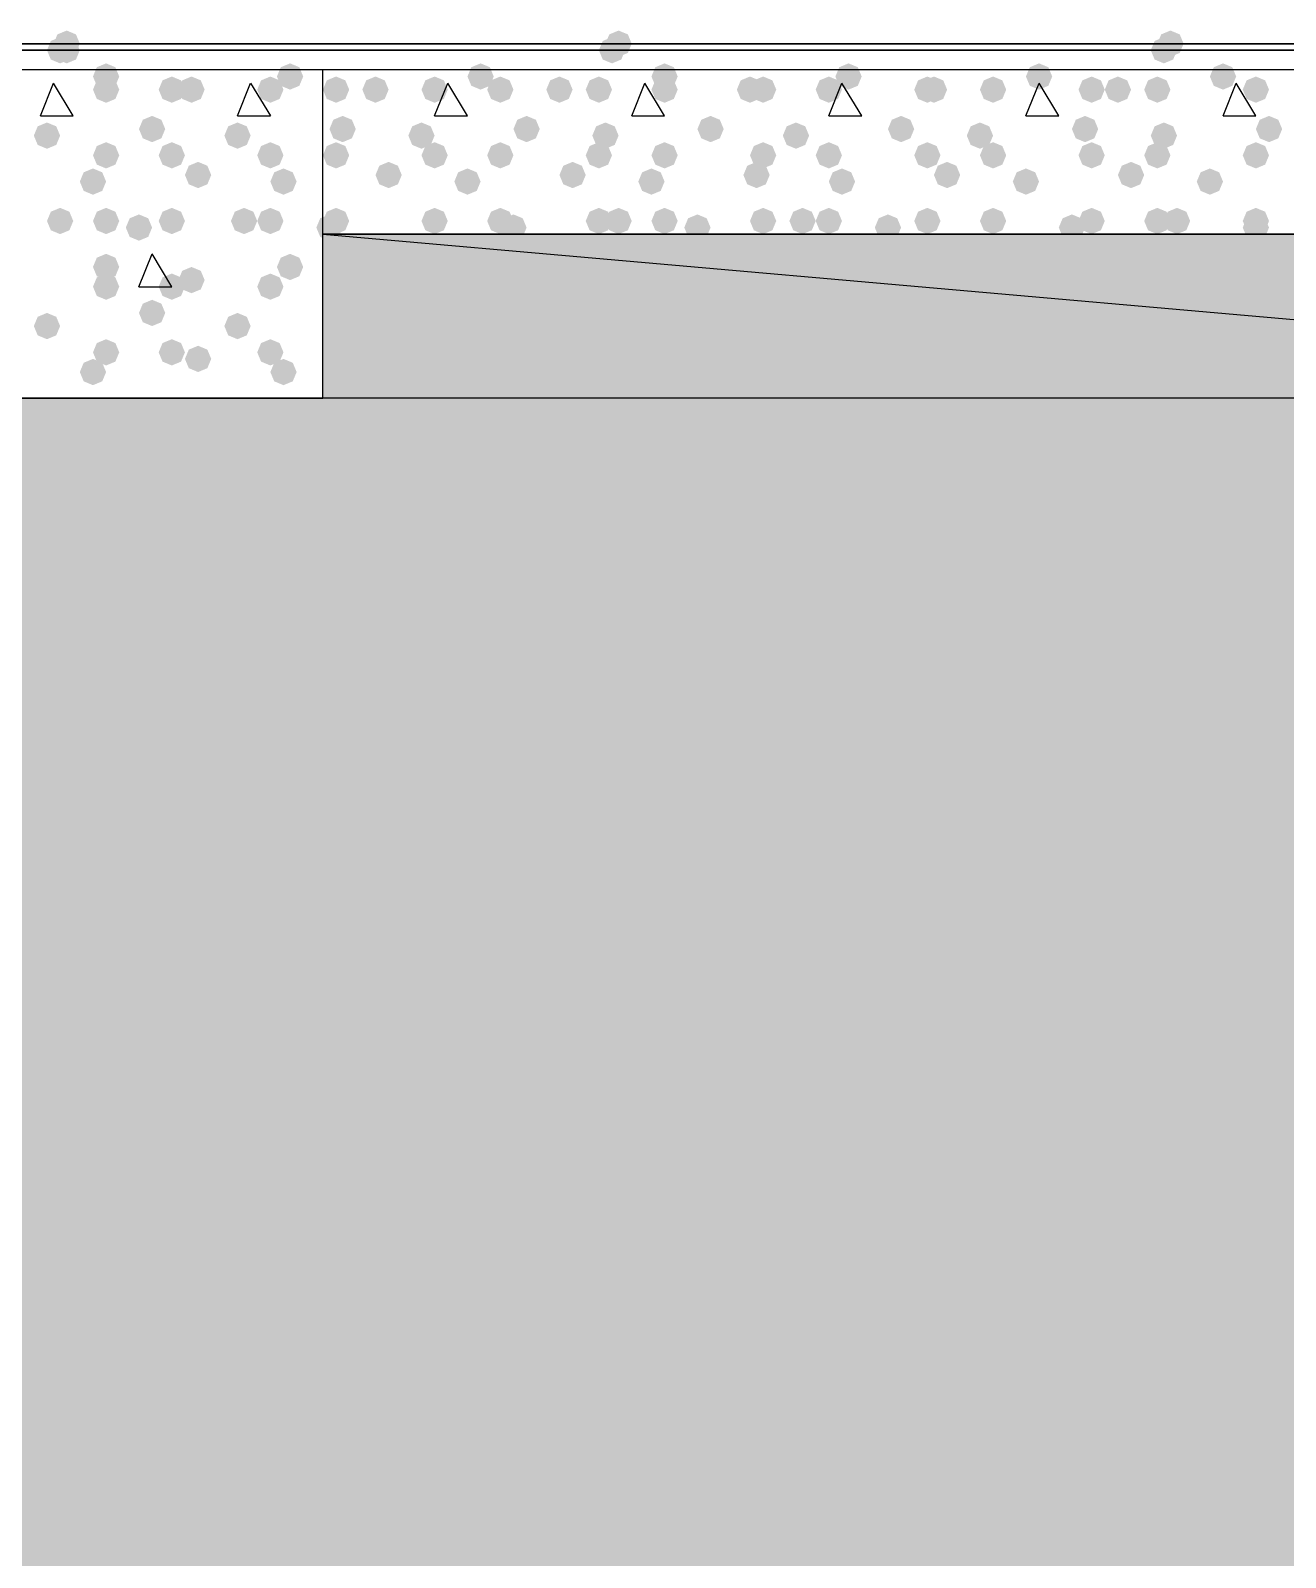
# Model space of a CAD drawing. Header units: millimetres. Extents: x 0 to 420, y 0 to 297.
# Drawn here: x 364.55 to 372.64, y 218.33 to 228.18 of the extents above; entities that cross this region are included whole.
import ezdxf

# ---------------------------------------------------------------- set-up
doc = ezdxf.new("R2010")
doc.units = ezdxf.units.MM
doc.layers.get('0').update_dxf_attribs({"linetype": 'CONTINUOUS'})

msp = doc.modelspace()

# ---------------------------------------------------------------- hatches: boundary and pattern name
at = {"true_color": 0x0000fe}
for points in [[(364.871, 228.092), (364.846129, 228.032204), (364.786333, 228.007333), (364.726537, 228.032204), (364.701667, 228.092), (364.726537, 228.151796), (364.786333, 228.176667), (364.846129, 228.151796)], [(368.427, 228.092), (368.402129, 228.032204), (368.342333, 228.007333), (368.282537, 228.032204), (368.257667, 228.092), (368.282537, 228.151796), (368.342333, 228.176667), (368.402129, 228.151796)], [(371.983, 228.092), (371.958129, 228.032204), (371.898333, 228.007333), (371.838538, 228.032204), (371.813667, 228.092), (371.838537, 228.151796), (371.898333, 228.176667), (371.958129, 228.151796)], [(364.828667, 228.049667), (364.803796, 227.989871), (364.744, 227.965), (364.684204, 227.989871), (364.659333, 228.049667), (364.684204, 228.109462), (364.744, 228.134333), (364.803796, 228.109463)], [(364.871, 228.049667), (364.846129, 227.989871), (364.786333, 227.965), (364.726537, 227.989871), (364.701667, 228.049667), (364.726537, 228.109462), (364.786333, 228.134333), (364.846129, 228.109463)], [(364.871, 228.049667), (364.846129, 227.989871), (364.786333, 227.965), (364.726537, 227.989871), (364.701667, 228.049667), (364.726537, 228.109462), (364.786333, 228.134333), (364.846129, 228.109463)], [(368.384667, 228.049667), (368.359796, 227.989871), (368.3, 227.965), (368.240204, 227.989871), (368.215333, 228.049667), (368.240204, 228.109462), (368.3, 228.134333), (368.359796, 228.109463)], [(368.384667, 228.049667), (368.359796, 227.989871), (368.3, 227.965), (368.240204, 227.989871), (368.215333, 228.049667), (368.240204, 228.109462), (368.3, 228.134333), (368.359796, 228.109463)], [(368.384667, 228.049667), (368.359796, 227.989871), (368.3, 227.965), (368.240204, 227.989871), (368.215333, 228.049667), (368.240204, 228.109462), (368.3, 228.134333), (368.359796, 228.109463)], [(371.940667, 228.049667), (371.915796, 227.989871), (371.856, 227.965), (371.796204, 227.989871), (371.771333, 228.049667), (371.796204, 228.109462), (371.856, 228.134333), (371.915796, 228.109463)], [(371.940667, 228.049667), (371.915796, 227.989871), (371.856, 227.965), (371.796204, 227.989871), (371.771333, 228.049667), (371.796204, 228.109462), (371.856, 228.134333), (371.915796, 228.109463)], [(371.940667, 228.049667), (371.915796, 227.989871), (371.856, 227.965), (371.796204, 227.989871), (371.771333, 228.049667), (371.796204, 228.109462), (371.856, 228.134333), (371.915796, 228.109463)]]:
    msp.add_hatch(color=0, dxfattribs=at).paths.add_polyline_path(points, flags=0)
at = {"true_color": 0x000007}
h = msp.add_hatch(color=0, dxfattribs=at)
h.paths.add_polyline_path([(32.215667, 228.049667), (380.661333, 228.049667)], flags=0)
h.paths.add_polyline_path([(380.661333, 228.049667), (32.215667, 228.049667)], flags=0)
for points in [[(365.125, 227.880333), (365.100129, 227.820537), (365.040333, 227.795667), (364.980537, 227.820537), (364.955667, 227.880333), (364.980537, 227.940129), (365.040333, 227.965), (365.100129, 227.940129)], [(366.310333, 227.880333), (366.285462, 227.820537), (366.225667, 227.795667), (366.165871, 227.820537), (366.141, 227.880333), (366.165871, 227.940129), (366.225667, 227.965), (366.285462, 227.940129)], [(365.125, 227.795667), (365.100129, 227.735871), (365.040333, 227.711), (364.980537, 227.735871), (364.955667, 227.795667), (364.980537, 227.855462), (365.040333, 227.880333), (365.100129, 227.855463)], [(365.548333, 227.795667), (365.523462, 227.735871), (365.463667, 227.711), (365.403871, 227.735871), (365.379, 227.795667), (365.403871, 227.855462), (365.463667, 227.880333), (365.523462, 227.855463)], [(365.675333, 227.795667), (365.650463, 227.735871), (365.590667, 227.711), (365.530871, 227.735871), (365.506, 227.795667), (365.530871, 227.855462), (365.590667, 227.880333), (365.650462, 227.855463)], [(366.183333, 227.795667), (366.158462, 227.735871), (366.098667, 227.711), (366.038871, 227.735871), (366.014, 227.795667), (366.038871, 227.855462), (366.098667, 227.880333), (366.158462, 227.855463)], [(364.744, 227.499333), (364.719129, 227.439537), (364.659333, 227.414667), (364.599538, 227.439537), (364.574667, 227.499333), (364.599537, 227.559129), (364.659333, 227.584), (364.719129, 227.559129)], [(365.421333, 227.541667), (365.396462, 227.481871), (365.336667, 227.457), (365.276871, 227.481871), (365.252, 227.541667), (365.276871, 227.601462), (365.336667, 227.626333), (365.396462, 227.601463)], [(365.971667, 227.499333), (365.946796, 227.439537), (365.887, 227.414667), (365.827204, 227.439537), (365.802333, 227.499333), (365.827204, 227.559129), (365.887, 227.584), (365.946796, 227.559129)], [(365.125, 227.372333), (365.100129, 227.312537), (365.040333, 227.287667), (364.980537, 227.312537), (364.955667, 227.372333), (364.980537, 227.432129), (365.040333, 227.457), (365.100129, 227.432129)], [(365.548333, 227.372333), (365.523462, 227.312537), (365.463667, 227.287667), (365.403871, 227.312537), (365.379, 227.372333), (365.403871, 227.432129), (365.463667, 227.457), (365.523462, 227.432129)], [(366.183333, 227.372333), (366.158462, 227.312537), (366.098667, 227.287667), (366.038871, 227.312537), (366.014, 227.372333), (366.038871, 227.432129), (366.098667, 227.457), (366.158462, 227.432129)], [(365.040333, 227.203), (365.015463, 227.143204), (364.955667, 227.118333), (364.895871, 227.143204), (364.871, 227.203), (364.895871, 227.262796), (364.955667, 227.287667), (365.015462, 227.262796)], [(365.717667, 227.245333), (365.692796, 227.185537), (365.633, 227.160667), (365.573204, 227.185537), (365.548333, 227.245333), (365.573204, 227.305129), (365.633, 227.33), (365.692796, 227.305129)], [(366.268, 227.203), (366.243129, 227.143204), (366.183333, 227.118333), (366.123538, 227.143204), (366.098667, 227.203), (366.123537, 227.262796), (366.183333, 227.287667), (366.243129, 227.262796)], [(364.828667, 226.949), (364.803796, 226.889204), (364.744, 226.864333), (364.684204, 226.889204), (364.659333, 226.949), (364.684204, 227.008796), (364.744, 227.033667), (364.803796, 227.008796)], [(365.125, 226.949), (365.100129, 226.889204), (365.040333, 226.864333), (364.980537, 226.889204), (364.955667, 226.949), (364.980537, 227.008796), (365.040333, 227.033667), (365.100129, 227.008796)], [(365.336667, 226.906667), (365.311796, 226.846871), (365.252, 226.822), (365.192204, 226.846871), (365.167333, 226.906667), (365.192204, 226.966462), (365.252, 226.991333), (365.311796, 226.966463)], [(365.548333, 226.949), (365.523462, 226.889204), (365.463667, 226.864333), (365.403871, 226.889204), (365.379, 226.949), (365.403871, 227.008796), (365.463667, 227.033667), (365.523462, 227.008796)], [(366.014, 226.949), (365.989129, 226.889204), (365.929333, 226.864333), (365.869537, 226.889204), (365.844667, 226.949), (365.869537, 227.008796), (365.929333, 227.033667), (365.989129, 227.008796)], [(366.183333, 226.949), (366.158462, 226.889204), (366.098667, 226.864333), (366.038871, 226.889204), (366.014, 226.949), (366.038871, 227.008796), (366.098667, 227.033667), (366.158462, 227.008796)], [(365.125, 226.652667), (365.100129, 226.592871), (365.040333, 226.568), (364.980537, 226.592871), (364.955667, 226.652667), (364.980537, 226.712462), (365.040333, 226.737333), (365.100129, 226.712463)], [(366.310333, 226.652667), (366.285462, 226.592871), (366.225667, 226.568), (366.165871, 226.592871), (366.141, 226.652667), (366.165871, 226.712462), (366.225667, 226.737333), (366.285462, 226.712463)], [(365.125, 226.525667), (365.100129, 226.465871), (365.040333, 226.441), (364.980537, 226.465871), (364.955667, 226.525667), (364.980537, 226.585462), (365.040333, 226.610333), (365.100129, 226.585463)], [(365.548333, 226.525667), (365.523462, 226.465871), (365.463667, 226.441), (365.403871, 226.465871), (365.379, 226.525667), (365.403871, 226.585462), (365.463667, 226.610333), (365.523462, 226.585463)], [(365.675333, 226.568), (365.650463, 226.508204), (365.590667, 226.483333), (365.530871, 226.508204), (365.506, 226.568), (365.530871, 226.627796), (365.590667, 226.652667), (365.650462, 226.627796)], [(366.183333, 226.525667), (366.158462, 226.465871), (366.098667, 226.441), (366.038871, 226.465871), (366.014, 226.525667), (366.038871, 226.585462), (366.098667, 226.610333), (366.158462, 226.585463)], [(365.421333, 226.356333), (365.396462, 226.296537), (365.336667, 226.271667), (365.276871, 226.296537), (365.252, 226.356333), (365.276871, 226.416129), (365.336667, 226.441), (365.396462, 226.416129)], [(364.744, 226.271667), (364.719129, 226.211871), (364.659333, 226.187), (364.599538, 226.211871), (364.574667, 226.271667), (364.599537, 226.331462), (364.659333, 226.356333), (364.719129, 226.331463)], [(365.971667, 226.271667), (365.946796, 226.211871), (365.887, 226.187), (365.827204, 226.211871), (365.802333, 226.271667), (365.827204, 226.331462), (365.887, 226.356333), (365.946796, 226.331463)], [(365.125, 226.102333), (365.100129, 226.042537), (365.040333, 226.017667), (364.980537, 226.042537), (364.955667, 226.102333), (364.980537, 226.162129), (365.040333, 226.187), (365.100129, 226.162129)], [(365.548333, 226.102333), (365.523462, 226.042537), (365.463667, 226.017667), (365.403871, 226.042537), (365.379, 226.102333), (365.403871, 226.162129), (365.463667, 226.187), (365.523462, 226.162129)], [(366.183333, 226.102333), (366.158462, 226.042537), (366.098667, 226.017667), (366.038871, 226.042537), (366.014, 226.102333), (366.038871, 226.162129), (366.098667, 226.187), (366.158462, 226.162129)], [(365.717667, 226.06), (365.692796, 226.000204), (365.633, 225.975333), (365.573204, 226.000204), (365.548333, 226.06), (365.573204, 226.119796), (365.633, 226.144667), (365.692796, 226.119796)], [(365.040333, 225.975333), (365.015463, 225.915537), (364.955667, 225.890667), (364.895871, 225.915537), (364.871, 225.975333), (364.895871, 226.035129), (364.955667, 226.06), (365.015462, 226.035129)], [(366.268, 225.975333), (366.243129, 225.915537), (366.183333, 225.890667), (366.123538, 225.915537), (366.098667, 225.975333), (366.123537, 226.035129), (366.183333, 226.06), (366.243129, 226.035129)]]:
    msp.add_hatch(color=0, dxfattribs=at).paths.add_polyline_path(points, flags=0)
at = {"true_color": 0x000008}
for points in [[(367.538, 227.880333), (367.513129, 227.820537), (367.453333, 227.795667), (367.393537, 227.820537), (367.368667, 227.880333), (367.393537, 227.940129), (367.453333, 227.965), (367.513129, 227.940129)], [(368.723333, 227.880333), (368.698463, 227.820537), (368.638667, 227.795667), (368.578871, 227.820537), (368.554, 227.880333), (368.578871, 227.940129), (368.638667, 227.965), (368.698462, 227.940129)], [(369.908667, 227.880333), (369.883796, 227.820537), (369.824, 227.795667), (369.764204, 227.820537), (369.739333, 227.880333), (369.764204, 227.940129), (369.824, 227.965), (369.883796, 227.940129)], [(371.136333, 227.880333), (371.111462, 227.820537), (371.051667, 227.795667), (370.991871, 227.820537), (370.967, 227.880333), (370.991871, 227.940129), (371.051667, 227.965), (371.111462, 227.940129)], [(372.321667, 227.880333), (372.296796, 227.820537), (372.237, 227.795667), (372.177204, 227.820537), (372.152333, 227.880333), (372.177204, 227.940129), (372.237, 227.965), (372.296796, 227.940129)], [(366.606667, 227.795667), (366.581796, 227.735871), (366.522, 227.711), (366.462204, 227.735871), (366.437333, 227.795667), (366.462204, 227.855462), (366.522, 227.880333), (366.581796, 227.855463)], [(366.860667, 227.795667), (366.835796, 227.735871), (366.776, 227.711), (366.716204, 227.735871), (366.691333, 227.795667), (366.716204, 227.855462), (366.776, 227.880333), (366.835796, 227.855463)], [(367.241667, 227.795667), (367.216796, 227.735871), (367.157, 227.711), (367.097204, 227.735871), (367.072333, 227.795667), (367.097204, 227.855462), (367.157, 227.880333), (367.216796, 227.855463)], [(367.665, 227.795667), (367.640129, 227.735871), (367.580333, 227.711), (367.520538, 227.735871), (367.495667, 227.795667), (367.520537, 227.855462), (367.580333, 227.880333), (367.640129, 227.855463)], [(368.046, 227.795667), (368.021129, 227.735871), (367.961333, 227.711), (367.901538, 227.735871), (367.876667, 227.795667), (367.901537, 227.855462), (367.961333, 227.880333), (368.021129, 227.855463)], [(368.3, 227.795667), (368.275129, 227.735871), (368.215333, 227.711), (368.155538, 227.735871), (368.130667, 227.795667), (368.155537, 227.855462), (368.215333, 227.880333), (368.275129, 227.855463)], [(368.723333, 227.795667), (368.698463, 227.735871), (368.638667, 227.711), (368.578871, 227.735871), (368.554, 227.795667), (368.578871, 227.855462), (368.638667, 227.880333), (368.698462, 227.855463)], [(369.273667, 227.795667), (369.248796, 227.735871), (369.189, 227.711), (369.129204, 227.735871), (369.104333, 227.795667), (369.129204, 227.855462), (369.189, 227.880333), (369.248796, 227.855463)], [(369.358333, 227.795667), (369.333463, 227.735871), (369.273667, 227.711), (369.213871, 227.735871), (369.189, 227.795667), (369.213871, 227.855462), (369.273667, 227.880333), (369.333462, 227.855463)], [(369.781667, 227.795667), (369.756796, 227.735871), (369.697, 227.711), (369.637204, 227.735871), (369.612333, 227.795667), (369.637204, 227.855462), (369.697, 227.880333), (369.756796, 227.855463)], [(370.416667, 227.795667), (370.391796, 227.735871), (370.332, 227.711), (370.272204, 227.735871), (370.247333, 227.795667), (370.272204, 227.855462), (370.332, 227.880333), (370.391796, 227.855463)], [(370.459, 227.795667), (370.434129, 227.735871), (370.374333, 227.711), (370.314537, 227.735871), (370.289667, 227.795667), (370.314537, 227.855462), (370.374333, 227.880333), (370.434129, 227.855463)], [(370.84, 227.795667), (370.815129, 227.735871), (370.755333, 227.711), (370.695538, 227.735871), (370.670667, 227.795667), (370.695537, 227.855462), (370.755333, 227.880333), (370.815129, 227.855463)], [(371.475, 227.795667), (371.450129, 227.735871), (371.390333, 227.711), (371.330537, 227.735871), (371.305667, 227.795667), (371.330537, 227.855462), (371.390333, 227.880333), (371.450129, 227.855463)], [(371.644333, 227.795667), (371.619462, 227.735871), (371.559667, 227.711), (371.499871, 227.735871), (371.475, 227.795667), (371.499871, 227.855462), (371.559667, 227.880333), (371.619462, 227.855463)], [(371.898333, 227.795667), (371.873462, 227.735871), (371.813667, 227.711), (371.753871, 227.735871), (371.729, 227.795667), (371.753871, 227.855462), (371.813667, 227.880333), (371.873462, 227.855463)], [(372.533333, 227.795667), (372.508462, 227.735871), (372.448667, 227.711), (372.388871, 227.735871), (372.364, 227.795667), (372.388871, 227.855462), (372.448667, 227.880333), (372.508462, 227.855463)], [(366.649, 227.541667), (366.624129, 227.481871), (366.564333, 227.457), (366.504537, 227.481871), (366.479667, 227.541667), (366.504537, 227.601462), (366.564333, 227.626333), (366.624129, 227.601463)], [(367.157, 227.499333), (367.132129, 227.439537), (367.072333, 227.414667), (367.012538, 227.439537), (366.987667, 227.499333), (367.012537, 227.559129), (367.072333, 227.584), (367.132129, 227.559129)], [(367.834333, 227.541667), (367.809463, 227.481871), (367.749667, 227.457), (367.689871, 227.481871), (367.665, 227.541667), (367.689871, 227.601462), (367.749667, 227.626333), (367.809462, 227.601463)], [(368.342333, 227.499333), (368.317462, 227.439537), (368.257667, 227.414667), (368.197871, 227.439537), (368.173, 227.499333), (368.197871, 227.559129), (368.257667, 227.584), (368.317462, 227.559129)], [(369.019667, 227.541667), (368.994796, 227.481871), (368.935, 227.457), (368.875204, 227.481871), (368.850333, 227.541667), (368.875204, 227.601462), (368.935, 227.626333), (368.994796, 227.601463)], [(369.57, 227.499333), (369.545129, 227.439537), (369.485333, 227.414667), (369.425538, 227.439537), (369.400667, 227.499333), (369.425537, 227.559129), (369.485333, 227.584), (369.545129, 227.559129)], [(370.247333, 227.541667), (370.222462, 227.481871), (370.162667, 227.457), (370.102871, 227.481871), (370.078, 227.541667), (370.102871, 227.601462), (370.162667, 227.626333), (370.222462, 227.601463)], [(370.755333, 227.499333), (370.730462, 227.439537), (370.670667, 227.414667), (370.610871, 227.439537), (370.586, 227.499333), (370.610871, 227.559129), (370.670667, 227.584), (370.730462, 227.559129)], [(371.432667, 227.541667), (371.407796, 227.481871), (371.348, 227.457), (371.288204, 227.481871), (371.263333, 227.541667), (371.288204, 227.601462), (371.348, 227.626333), (371.407796, 227.601463)], [(371.940667, 227.499333), (371.915796, 227.439537), (371.856, 227.414667), (371.796204, 227.439537), (371.771333, 227.499333), (371.796204, 227.559129), (371.856, 227.584), (371.915796, 227.559129)], [(372.618, 227.541667), (372.593129, 227.481871), (372.533333, 227.457), (372.473538, 227.481871), (372.448667, 227.541667), (372.473537, 227.601462), (372.533333, 227.626333), (372.593129, 227.601463)], [(366.606667, 227.372333), (366.581796, 227.312537), (366.522, 227.287667), (366.462204, 227.312537), (366.437333, 227.372333), (366.462204, 227.432129), (366.522, 227.457), (366.581796, 227.432129)], [(367.241667, 227.372333), (367.216796, 227.312537), (367.157, 227.287667), (367.097204, 227.312537), (367.072333, 227.372333), (367.097204, 227.432129), (367.157, 227.457), (367.216796, 227.432129)], [(367.665, 227.372333), (367.640129, 227.312537), (367.580333, 227.287667), (367.520538, 227.312537), (367.495667, 227.372333), (367.520537, 227.432129), (367.580333, 227.457), (367.640129, 227.432129)], [(368.3, 227.372333), (368.275129, 227.312537), (368.215333, 227.287667), (368.155538, 227.312537), (368.130667, 227.372333), (368.155537, 227.432129), (368.215333, 227.457), (368.275129, 227.432129)], [(368.723333, 227.372333), (368.698463, 227.312537), (368.638667, 227.287667), (368.578871, 227.312537), (368.554, 227.372333), (368.578871, 227.432129), (368.638667, 227.457), (368.698462, 227.432129)], [(369.358333, 227.372333), (369.333463, 227.312537), (369.273667, 227.287667), (369.213871, 227.312537), (369.189, 227.372333), (369.213871, 227.432129), (369.273667, 227.457), (369.333462, 227.432129)], [(369.781667, 227.372333), (369.756796, 227.312537), (369.697, 227.287667), (369.637204, 227.312537), (369.612333, 227.372333), (369.637204, 227.432129), (369.697, 227.457), (369.756796, 227.432129)], [(370.416667, 227.372333), (370.391796, 227.312537), (370.332, 227.287667), (370.272204, 227.312537), (370.247333, 227.372333), (370.272204, 227.432129), (370.332, 227.457), (370.391796, 227.432129)], [(370.84, 227.372333), (370.815129, 227.312537), (370.755333, 227.287667), (370.695538, 227.312537), (370.670667, 227.372333), (370.695537, 227.432129), (370.755333, 227.457), (370.815129, 227.432129)], [(371.475, 227.372333), (371.450129, 227.312537), (371.390333, 227.287667), (371.330537, 227.312537), (371.305667, 227.372333), (371.330537, 227.432129), (371.390333, 227.457), (371.450129, 227.432129)], [(371.898333, 227.372333), (371.873462, 227.312537), (371.813667, 227.287667), (371.753871, 227.312537), (371.729, 227.372333), (371.753871, 227.432129), (371.813667, 227.457), (371.873462, 227.432129)], [(372.533333, 227.372333), (372.508462, 227.312537), (372.448667, 227.287667), (372.388871, 227.312537), (372.364, 227.372333), (372.388871, 227.432129), (372.448667, 227.457), (372.508462, 227.432129)], [(366.945333, 227.245333), (366.920462, 227.185537), (366.860667, 227.160667), (366.800871, 227.185537), (366.776, 227.245333), (366.800871, 227.305129), (366.860667, 227.33), (366.920462, 227.305129)], [(367.453333, 227.203), (367.428463, 227.143204), (367.368667, 227.118333), (367.308871, 227.143204), (367.284, 227.203), (367.308871, 227.262796), (367.368667, 227.287667), (367.428462, 227.262796)], [(368.130667, 227.245333), (368.105796, 227.185537), (368.046, 227.160667), (367.986204, 227.185537), (367.961333, 227.245333), (367.986204, 227.305129), (368.046, 227.33), (368.105796, 227.305129)], [(368.638667, 227.203), (368.613796, 227.143204), (368.554, 227.118333), (368.494204, 227.143204), (368.469333, 227.203), (368.494204, 227.262796), (368.554, 227.287667), (368.613796, 227.262796)], [(369.316, 227.245333), (369.291129, 227.185537), (369.231333, 227.160667), (369.171538, 227.185537), (369.146667, 227.245333), (369.171537, 227.305129), (369.231333, 227.33), (369.291129, 227.305129)], [(369.866333, 227.203), (369.841462, 227.143204), (369.781667, 227.118333), (369.721871, 227.143204), (369.697, 227.203), (369.721871, 227.262796), (369.781667, 227.287667), (369.841462, 227.262796)], [(370.543667, 227.245333), (370.518796, 227.185537), (370.459, 227.160667), (370.399204, 227.185537), (370.374333, 227.245333), (370.399204, 227.305129), (370.459, 227.33), (370.518796, 227.305129)], [(371.051667, 227.203), (371.026796, 227.143204), (370.967, 227.118333), (370.907204, 227.143204), (370.882333, 227.203), (370.907204, 227.262796), (370.967, 227.287667), (371.026796, 227.262796)], [(371.729, 227.245333), (371.704129, 227.185537), (371.644333, 227.160667), (371.584538, 227.185537), (371.559667, 227.245333), (371.584537, 227.305129), (371.644333, 227.33), (371.704129, 227.305129)], [(372.237, 227.203), (372.212129, 227.143204), (372.152333, 227.118333), (372.092538, 227.143204), (372.067667, 227.203), (372.092537, 227.262796), (372.152333, 227.287667), (372.212129, 227.262796)], [(366.564333, 226.906667), (366.539462, 226.846871), (366.479667, 226.822), (366.419871, 226.846871), (366.395, 226.906667), (366.419871, 226.966462), (366.479667, 226.991333), (366.539462, 226.966463)], [(366.606667, 226.949), (366.581796, 226.889204), (366.522, 226.864333), (366.462204, 226.889204), (366.437333, 226.949), (366.462204, 227.008796), (366.522, 227.033667), (366.581796, 227.008796)], [(367.241667, 226.949), (367.216796, 226.889204), (367.157, 226.864333), (367.097204, 226.889204), (367.072333, 226.949), (367.097204, 227.008796), (367.157, 227.033667), (367.216796, 227.008796)], [(367.241667, 226.949), (367.216796, 226.889204), (367.157, 226.864333), (367.097204, 226.889204), (367.072333, 226.949), (367.097204, 227.008796), (367.157, 227.033667), (367.216796, 227.008796)], [(367.665, 226.949), (367.640129, 226.889204), (367.580333, 226.864333), (367.520538, 226.889204), (367.495667, 226.949), (367.520537, 227.008796), (367.580333, 227.033667), (367.640129, 227.008796)], [(367.749667, 226.906667), (367.724796, 226.846871), (367.665, 226.822), (367.605204, 226.846871), (367.580333, 226.906667), (367.605204, 226.966462), (367.665, 226.991333), (367.724796, 226.966463)], [(368.3, 226.949), (368.275129, 226.889204), (368.215333, 226.864333), (368.155538, 226.889204), (368.130667, 226.949), (368.155537, 227.008796), (368.215333, 227.033667), (368.275129, 227.008796)], [(368.427, 226.949), (368.402129, 226.889204), (368.342333, 226.864333), (368.282537, 226.889204), (368.257667, 226.949), (368.282537, 227.008796), (368.342333, 227.033667), (368.402129, 227.008796)], [(368.723333, 226.949), (368.698463, 226.889204), (368.638667, 226.864333), (368.578871, 226.889204), (368.554, 226.949), (368.578871, 227.008796), (368.638667, 227.033667), (368.698462, 227.008796)], [(368.935, 226.906667), (368.910129, 226.846871), (368.850333, 226.822), (368.790538, 226.846871), (368.765667, 226.906667), (368.790537, 226.966462), (368.850333, 226.991333), (368.910129, 226.966463)], [(369.358333, 226.949), (369.333463, 226.889204), (369.273667, 226.864333), (369.213871, 226.889204), (369.189, 226.949), (369.213871, 227.008796), (369.273667, 227.033667), (369.333462, 227.008796)], [(369.612333, 226.949), (369.587462, 226.889204), (369.527667, 226.864333), (369.467871, 226.889204), (369.443, 226.949), (369.467871, 227.008796), (369.527667, 227.033667), (369.587462, 227.008796)], [(369.781667, 226.949), (369.756796, 226.889204), (369.697, 226.864333), (369.637204, 226.889204), (369.612333, 226.949), (369.637204, 227.008796), (369.697, 227.033667), (369.756796, 227.008796)], [(370.162667, 226.906667), (370.137796, 226.846871), (370.078, 226.822), (370.018204, 226.846871), (369.993333, 226.906667), (370.018204, 226.966462), (370.078, 226.991333), (370.137796, 226.966463)], [(370.416667, 226.949), (370.391796, 226.889204), (370.332, 226.864333), (370.272204, 226.889204), (370.247333, 226.949), (370.272204, 227.008796), (370.332, 227.033667), (370.391796, 227.008796)], [(370.84, 226.949), (370.815129, 226.889204), (370.755333, 226.864333), (370.695538, 226.889204), (370.670667, 226.949), (370.695537, 227.008796), (370.755333, 227.033667), (370.815129, 227.008796)], [(370.84, 226.949), (370.815129, 226.889204), (370.755333, 226.864333), (370.695538, 226.889204), (370.670667, 226.949), (370.695537, 227.008796), (370.755333, 227.033667), (370.815129, 227.008796)], [(371.348, 226.906667), (371.323129, 226.846871), (371.263333, 226.822), (371.203538, 226.846871), (371.178667, 226.906667), (371.203537, 226.966462), (371.263333, 226.991333), (371.323129, 226.966463)], [(371.475, 226.949), (371.450129, 226.889204), (371.390333, 226.864333), (371.330537, 226.889204), (371.305667, 226.949), (371.330537, 227.008796), (371.390333, 227.033667), (371.450129, 227.008796)], [(371.898333, 226.949), (371.873462, 226.889204), (371.813667, 226.864333), (371.753871, 226.889204), (371.729, 226.949), (371.753871, 227.008796), (371.813667, 227.033667), (371.873462, 227.008796)], [(372.025333, 226.949), (372.000463, 226.889204), (371.940667, 226.864333), (371.880871, 226.889204), (371.856, 226.949), (371.880871, 227.008796), (371.940667, 227.033667), (372.000462, 227.008796)], [(372.533333, 226.949), (372.508462, 226.889204), (372.448667, 226.864333), (372.388871, 226.889204), (372.364, 226.949), (372.388871, 227.008796), (372.448667, 227.033667), (372.508462, 227.008796)], [(372.533333, 226.906667), (372.508462, 226.846871), (372.448667, 226.822), (372.388871, 226.846871), (372.364, 226.906667), (372.388871, 226.966462), (372.448667, 226.991333), (372.508462, 226.966463)]]:
    msp.add_hatch(color=0, dxfattribs=at).paths.add_polyline_path(points, flags=0)
h = msp.add_hatch(color=0, dxfattribs=at)
h.paths.add_polyline_path([(378.46, 226.864333), (366.437333, 226.864333), (378.46, 225.806)], flags=0)
h.paths.add_polyline_path([(366.437333, 226.864333), (378.46, 225.806), (366.437333, 225.806)], flags=0)
h = msp.add_hatch(color=0, dxfattribs=at)
h.paths.add_polyline_path([(379.518333, 225.806), (33.401, 225.806), (379.518333, 206.756)], flags=0)
h.paths.add_polyline_path([(33.401, 225.806), (379.518333, 206.756), (33.401, 206.756)], flags=0)

# ---------------------------------------------------------------- linework, layer by layer
at = {"color": 0, "true_color": 0x000007}
for points in [[(380.703667, 228.092), (32.173333, 228.092), (32.173333, 228.049667)], [(380.703667, 228.092), (32.215667, 228.092), (380.703667, 228.092), (32.215667, 228.049667)], [(32.215667, 228.049667), (380.703667, 228.049667)], [(32.215667, 228.049667), (380.661333, 228.049667), (380.703667, 228.049667)], [(32.215667, 228.049667), (380.661333, 228.049667)], [(378.46, 227.922667), (366.437333, 227.922667)], [(364.617, 227.626333), (364.701667, 227.838)], [(364.828667, 227.626333), (364.701667, 227.838)], [(365.887, 227.626333), (365.971667, 227.838), (366.098667, 227.626333)], [(364.617, 227.626333), (364.828667, 227.626333)], [(365.887, 227.626333), (366.098667, 227.626333)], [(366.437333, 226.864333), (378.46, 226.864333)], [(365.252, 226.525667), (365.336667, 226.737333)], [(365.463667, 226.525667), (365.336667, 226.737333)], [(365.252, 226.525667), (365.463667, 226.525667)]]:
    msp.add_lwpolyline(points, dxfattribs=at)
for points in [[(32.215667, 228.049667), (380.703667, 228.049667)], [(32.215667, 228.049667), (380.661333, 228.049667)], [(380.661333, 228.049667), (32.215667, 228.049667)], [(364.320667, 227.922667), (364.320667, 225.806), (366.437333, 225.806), (366.437333, 227.922667)]]:
    msp.add_lwpolyline(points, close=True, dxfattribs=at)
at = {"color": 0, "true_color": 0x000008}
for points in [[(367.157, 227.626333), (367.241667, 227.838)], [(367.368667, 227.626333), (367.241667, 227.838)], [(368.427, 227.626333), (368.511667, 227.838)], [(368.638667, 227.626333), (368.511667, 227.838)], [(369.697, 227.626333), (369.781667, 227.838)], [(369.908667, 227.626333), (369.781667, 227.838)], [(370.967, 227.626333), (371.051667, 227.838)], [(371.178667, 227.626333), (371.051667, 227.838)], [(372.237, 227.626333), (372.321667, 227.838)], [(372.448667, 227.626333), (372.321667, 227.838)], [(367.157, 227.626333), (367.368667, 227.626333)], [(368.427, 227.626333), (368.638667, 227.626333)], [(369.697, 227.626333), (369.908667, 227.626333)], [(370.967, 227.626333), (371.178667, 227.626333)], [(372.237, 227.626333), (372.448667, 227.626333)]]:
    msp.add_lwpolyline(points, dxfattribs=at)
for points in [[(378.46, 226.864333), (366.437333, 226.864333), (378.46, 225.806)], [(366.437333, 226.864333), (378.46, 225.806), (366.437333, 225.806)], [(379.518333, 225.806), (33.401, 225.806), (379.518333, 206.756)]]:
    msp.add_lwpolyline(points, close=True, dxfattribs=at)

doc.saveas('drawing.dxf')
